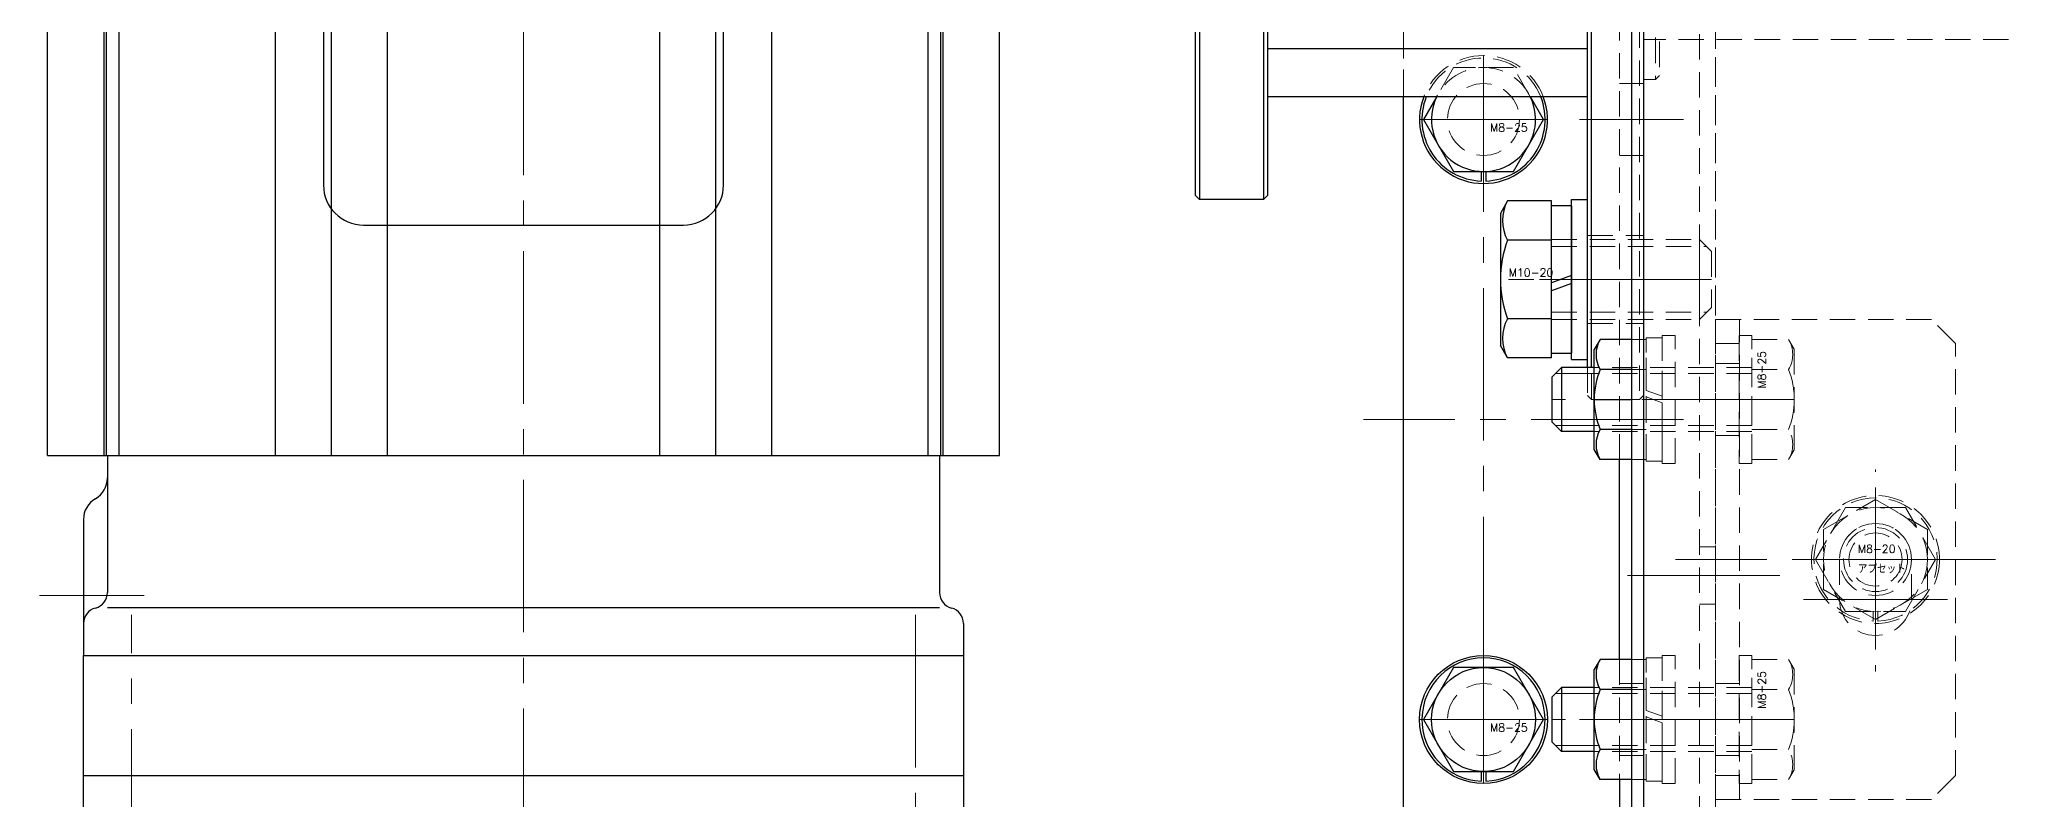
# Model space of a CAD drawing. Header units: millimetres. Extents: x 0 to 10987, y 0 to 7892.
# Drawn here: x 1113.4 to 1360.1, y 5698.8 to 5793.8 of the extents above; entities that cross this region are included whole.
import ezdxf

# ---------------------------------------------------------------- set-up
doc = ezdxf.new("R2010")
doc.units = ezdxf.units.MM
doc.linetypes.add('CENTER2', pattern=[28.575, 19.05, -3.175, 3.175, -3.175])
doc.linetypes.add('HIDDEN2', pattern=[4.7625, 3.175, -1.5875])
for name, color, linetype, lineweight in [('01_外形線', 7, 'Continuous', 25), ('02_細線', 5, 'Continuous', 13), ('03_かくれ線', 6, 'HIDDEN2', 13), ('04_中心線', 1, 'CENTER2', 9)]:
    doc.layers.add(name, color=color, linetype=linetype, lineweight=lineweight)
doc.styles.add('KSS_TXT', font='txt.shx', dxfattribs={"bigfont": 'extfont2.shx'})

msp = doc.modelspace()

# ---------------------------------------------------------------- linework, layer by layer
at = {"layer": '01_外形線'}
for p, q in [((1312.392, 5943.841), (1312.392, 5610.291)), ((1313.892, 5943.841), (1313.892, 5610.291)), ((1257.905, 5774.344), (1257.905, 5913.344)), ((1258.405, 5913.844), (1258.405, 5773.844)), ((1266.405, 5913.844), (1266.405, 5773.844)), ((1266.905, 5913.344), (1266.905, 5774.344)), ((1266.905, 5900.994), (1266.905, 5786.694)), ((1114.392, 5741.838), (1114.392, 5839.838)), ((1121.464, 5741.838), (1121.464, 5839.838)), ((1121.783, 5741.838), (1121.783, 5839.838)), ((1123.362, 5741.838), (1123.362, 5839.838)), ((1142.893, 5741.838), (1142.893, 5839.838)), ((1149.893, 5741.838), (1149.893, 5839.838)), ((1156.893, 5741.838), (1156.893, 5839.838)), ((1190.892, 5839.838), (1190.892, 5741.838)), ((1197.892, 5839.838), (1197.892, 5741.838)), ((1204.892, 5839.838), (1204.892, 5741.838)), ((1224.423, 5834.589), (1224.423, 5741.838)), ((1226.002, 5829.844), (1226.002, 5741.838)), ((1226.321, 5829.844), (1226.321, 5741.838)), ((1148.892, 5825.648), (1148.892, 5775.648)), ((1198.892, 5775.648), (1198.892, 5825.648)), ((1233.392, 5741.838), (1233.392, 5817.267)), ((1306.901, 5752.844), (1306.903, 5809.029)), ((1306.905, 5786.694), (1306.905, 5809.029)), ((1307.401, 5752.844), (1307.403, 5809.029)), ((1266.905, 5792.694), (1306.905, 5792.694)), ((1266.905, 5786.694), (1306.905, 5786.694)), ((1288.038, 5786.695), (1286.387, 5783.835)), ((1301.398, 5783.835), (1299.751, 5786.688)), ((1286.387, 5783.835), (1290.139, 5777.335)), ((1297.645, 5777.335), (1301.398, 5783.835)), ((1290.139, 5777.335), (1297.645, 5777.335)), ((1293.592, 5777.335), (1293.592, 5776.141)), ((1294.192, 5777.335), (1294.192, 5776.141)), ((1258.405, 5773.844), (1257.905, 5774.344)), ((1266.905, 5774.344), (1266.405, 5773.844)), ((1266.405, 5773.844), (1258.405, 5773.844)), ((1296.905, 5773.659), (1296.001, 5772.094)), ((1296.001, 5772.094), (1296.001, 5755.594)), ((1302.401, 5773.659), (1296.905, 5773.659)), ((1302.401, 5754.029), (1302.401, 5773.659)), ((1304.901, 5773.044), (1302.401, 5773.044)), ((1304.901, 5753.844), (1304.901, 5773.844)), ((1304.901, 5773.844), (1306.901, 5773.844)), ((1304.901, 5773.044), (1304.901, 5754.644)), ((1306.901, 5753.844), (1306.901, 5773.844)), ((1153.892, 5770.648), (1193.892, 5770.648)), ((1302.401, 5768.752), (1296.905, 5768.752)), ((1304.901, 5764.344), (1302.401, 5763.434)), ((1304.901, 5763.344), (1302.401, 5762.434)), ((1302.401, 5758.937), (1296.905, 5758.937)), ((1296.905, 5754.029), (1296.001, 5755.594)), ((1302.401, 5754.644), (1304.901, 5754.644)), ((1308.457, 5756.343), (1307.732, 5755.088)), ((1307.732, 5742.588), (1307.732, 5755.088)), ((1312.332, 5756.343), (1308.457, 5756.343)), ((1302.401, 5754.029), (1296.905, 5754.029)), ((1302.732, 5751.938), (1302.432, 5751.638)), ((1303.632, 5752.838), (1302.732, 5751.938)), ((1303.632, 5752.838), (1303.632, 5744.838)), ((1307.732, 5752.838), (1303.632, 5752.838)), ((1304.901, 5753.844), (1306.901, 5753.844)), ((1312.332, 5752.59), (1308.457, 5752.59)), ((1302.432, 5751.638), (1302.432, 5746.038)), ((1307.741, 5748.844), (1312.4, 5748.844)), ((1302.732, 5745.738), (1302.432, 5746.038)), ((1303.632, 5744.838), (1302.732, 5745.738)), ((1307.732, 5744.838), (1303.632, 5744.838)), ((1312.332, 5745.085), (1308.457, 5745.085)), ((1114.392, 5741.838), (1233.392, 5741.838)), ((1121.892, 5741.838), (1121.892, 5724.711)), ((1225.892, 5741.838), (1225.892, 5724.711)), ((1308.457, 5741.332), (1307.732, 5742.588)), ((1312.332, 5741.332), (1308.457, 5741.332)), ((1310.892, 5716.343), (1310.892, 5741.332)), ((1118.892, 5733.838), (1118.892, 5716.838)), ((1121.892, 5722.838), (1225.892, 5722.838)), ((1228.892, 5720.838), (1228.892, 5716.838)), ((1118.892, 5716.838), (1228.892, 5716.838)), ((1118.892, 5694.838), (1118.892, 5716.838)), ((1228.892, 5716.838), (1228.892, 5694.838)), ((1290.139, 5715.335), (1286.387, 5708.835)), ((1297.645, 5715.335), (1290.139, 5715.335)), ((1301.398, 5708.835), (1297.645, 5715.335)), ((1308.457, 5716.343), (1307.732, 5715.088)), ((1307.732, 5702.588), (1307.732, 5715.088)), ((1312.332, 5716.343), (1308.457, 5716.343)), ((1303.632, 5712.838), (1302.732, 5711.938)), ((1303.632, 5712.838), (1303.632, 5704.838)), ((1307.732, 5712.838), (1303.632, 5712.838)), ((1312.332, 5712.59), (1308.457, 5712.59)), ((1302.732, 5711.938), (1302.432, 5711.638)), ((1302.432, 5711.638), (1302.432, 5706.038)), ((1286.387, 5708.835), (1290.139, 5702.335)), ((1297.645, 5702.335), (1301.398, 5708.835)), ((1302.732, 5705.738), (1302.432, 5706.038)), ((1303.632, 5704.838), (1302.732, 5705.738)), ((1307.732, 5704.838), (1303.632, 5704.838)), ((1312.332, 5705.085), (1308.457, 5705.085)), ((1308.457, 5701.332), (1307.732, 5702.588)), ((1118.892, 5701.838), (1173.892, 5701.838)), ((1173.892, 5701.838), (1228.892, 5701.838)), ((1290.139, 5702.335), (1297.645, 5702.335)), ((1293.592, 5702.335), (1293.592, 5701.141)), ((1294.192, 5702.335), (1294.192, 5701.141)), ((1312.332, 5701.332), (1308.457, 5701.332)), ((1310.892, 5701.332), (1310.892, 5696.835))]:
    msp.add_line(p, q, dxfattribs=at)
msp.add_lwpolyline([(1303.979, 5693.835), (1286.892, 5693.835), (1283.892, 5696.835), (1283.892, 5786.688)], dxfattribs=at)
for radius in [8, 6.5]:
    msp.add_circle((1293.892, 5708.835), radius, dxfattribs=at)
for centre, radius, start, end in [((1293.892, 5783.835), 8, 159.10985, 20.89015), ((1293.892, 5783.835), 7.7, 158.2554, 267.76713), ((1293.892, 5783.835), 6.5, 153.96855, 25.962), ((1293.892, 5783.835), 7.7, 272.23287, 21.7446), ((1153.892, 5775.648), 5, 180, 270), ((1193.892, 5775.648), 5, 270, 0), ((1301.155, 5771.206), 4.907, 150.00001, 209.99999), ((1309.78, 5763.844), 13.779, 159.136, 200.864), ((1301.155, 5756.483), 4.907, 150.00001, 209.99999), ((1311.707, 5754.467), 3.753, 150.00001, 209.99999), ((1317.809, 5748.838), 10.077, 158.13461, 201.86539), ((1311.707, 5743.208), 3.753, 150.00001, 209.99999), ((1118.892, 5739.034), 3, 300.00026, 0), ((1121.892, 5733.838), 3, 120.00026, 180), ((1119.892, 5724.711), 2, 284.47729, 0), ((1227.892, 5724.711), 2, 180, 255.52271), ((1120.892, 5720.838), 2, 104.47729, 180), ((1226.892, 5720.838), 2, 0, 75.52271), ((1293.892, 5708.835), 7.7, 272.23287, 267.76713), ((1311.707, 5714.467), 3.753, 150.00001, 209.99999), ((1317.809, 5708.838), 10.077, 158.13461, 201.86539), ((1311.707, 5703.208), 3.753, 150.00001, 209.99999)]:
    msp.add_arc(centre, radius, start, end, dxfattribs=at)
at = {"layer": '02_細線'}
for p, q in [((1307.732, 5752.088), (1302.882, 5752.088)), ((1307.732, 5745.588), (1302.882, 5745.588)), ((1307.732, 5712.088), (1302.882, 5712.088)), ((1307.732, 5705.588), (1302.882, 5705.588))]:
    msp.add_line(p, q, dxfattribs=at)
at = {"layer": '03_かくれ線'}
for p, q in [((1320.892, 6008.835), (1320.892, 5640.835)), ((1322.892, 5640.835), (1322.892, 6008.835)), ((1313.409, 5938.844), (1313.4, 5748.844)), ((1313.909, 5938.344), (1313.9, 5749.344)), ((1315.407, 5898.844), (1315.402, 5788.844)), ((1315.907, 5898.344), (1315.902, 5789.344)), ((1310.892, 5741.332), (1310.892, 5798.835)), ((1313.892, 5693.835), (1313.892, 5798.835)), ((1283.892, 5786.688), (1283.892, 5795.835)), ((1592.892, 5793.838), (1313.892, 5793.838)), ((1313.892, 5793.838), (1313.892, 5663.838)), ((1293.892, 5791.335), (1293.892, 5776.335)), ((1290.139, 5790.335), (1288.036, 5786.656)), ((1297.645, 5790.335), (1290.139, 5790.335)), ((1299.733, 5786.688), (1297.645, 5790.335)), ((1315.402, 5788.844), (1313.902, 5788.844)), ((1315.902, 5789.344), (1315.402, 5788.844)), ((1313.892, 5788.335), (1310.892, 5788.335)), ((1313.892, 5779.335), (1310.892, 5779.335)), ((1306.901, 5769.344), (1313.901, 5769.344)), ((1302.401, 5768.844), (1320.901, 5768.844)), ((1302.401, 5767.944), (1321.801, 5767.944)), ((1320.901, 5768.844), (1322.401, 5767.344)), ((1320.901, 5768.844), (1320.901, 5758.844)), ((1322.401, 5767.344), (1322.401, 5760.344)), ((1302.401, 5759.744), (1321.801, 5759.744)), ((1320.901, 5758.844), (1322.401, 5760.344)), ((1302.401, 5758.844), (1320.901, 5758.844)), ((1306.901, 5758.344), (1313.901, 5758.344)), ((1316.232, 5756.838), (1316.232, 5740.838)), ((1316.232, 5756.838), (1317.832, 5756.838)), ((1317.832, 5740.838), (1317.832, 5756.838)), ((1349.892, 5758.838), (1322.892, 5758.838)), ((1322.892, 5698.838), (1322.892, 5758.838)), ((1325.832, 5756.838), (1325.832, 5740.838)), ((1325.832, 5756.838), (1327.432, 5756.838)), ((1325.892, 5698.838), (1325.892, 5758.838)), ((1327.432, 5740.838), (1327.432, 5756.838)), ((1352.892, 5755.838), (1349.892, 5758.838)), ((1314.232, 5756.343), (1312.332, 5756.343)), ((1314.232, 5749.966), (1314.232, 5756.538)), ((1314.232, 5756.538), (1316.232, 5756.538)), ((1314.232, 5741.332), (1314.232, 5756.343)), ((1316.232, 5749.238), (1316.232, 5756.538)), ((1325.892, 5755.838), (1322.892, 5755.838)), ((1327.432, 5741.332), (1327.432, 5756.343)), ((1327.432, 5756.343), (1332.036, 5756.343)), ((1332.036, 5756.343), (1332.732, 5755.138)), ((1332.732, 5755.138), (1332.732, 5742.538)), ((1352.892, 5701.838), (1352.892, 5755.838)), ((1327.432, 5752.838), (1307.732, 5752.838)), ((1327.432, 5752.088), (1307.732, 5752.088)), ((1314.232, 5752.59), (1312.332, 5752.59)), ((1325.892, 5753.338), (1322.892, 5753.338)), ((1327.432, 5752.59), (1332.036, 5752.59)), ((1313.4, 5748.844), (1313.9, 5749.344)), ((1316.232, 5749.238), (1314.232, 5749.966)), ((1307.4, 5748.844), (1307.741, 5748.844)), ((1313.4, 5748.844), (1312.4, 5748.844)), ((1314.232, 5741.138), (1314.232, 5749.166)), ((1316.232, 5748.438), (1314.232, 5749.166)), ((1316.232, 5741.138), (1316.232, 5748.438)), ((1327.432, 5745.588), (1307.732, 5745.588)), ((1327.432, 5744.838), (1307.732, 5744.838)), ((1314.232, 5745.085), (1312.332, 5745.085)), ((1325.892, 5744.338), (1322.892, 5744.338)), ((1327.432, 5745.085), (1332.036, 5745.085)), ((1332.036, 5741.332), (1332.732, 5742.538)), ((1314.232, 5741.332), (1312.332, 5741.332)), ((1316.232, 5741.138), (1314.232, 5741.138)), ((1316.232, 5740.838), (1317.832, 5740.838)), ((1325.832, 5740.838), (1327.432, 5740.838)), ((1327.432, 5741.332), (1332.036, 5741.332)), ((1339.139, 5735.338), (1335.387, 5728.838)), ((1336.392, 5732.59), (1342.892, 5736.343)), ((1346.645, 5735.338), (1339.139, 5735.338)), ((1342.892, 5736.343), (1349.392, 5732.59)), ((1342.892, 5736.338), (1342.892, 5721.338)), ((1342.892, 5723.238), (1342.892, 5734.438)), ((1350.398, 5728.838), (1346.645, 5735.338)), ((1336.392, 5725.085), (1336.392, 5732.59)), ((1349.392, 5732.59), (1349.392, 5725.085)), ((1320.892, 5730.435), (1322.892, 5730.435)), ((1335.387, 5728.838), (1339.139, 5722.338)), ((1350.392, 5728.838), (1335.392, 5728.838)), ((1346.645, 5722.338), (1350.398, 5728.838)), ((1342.892, 5721.332), (1336.392, 5725.085)), ((1349.392, 5725.085), (1342.892, 5721.332)), ((1320.892, 5723.235), (1322.892, 5723.235)), ((1339.139, 5722.338), (1346.645, 5722.338)), ((1342.592, 5722.338), (1342.592, 5721.143)), ((1343.192, 5722.338), (1343.192, 5721.143)), ((1293.892, 5716.335), (1293.892, 5701.335)), ((1314.232, 5716.343), (1312.332, 5716.343)), ((1314.232, 5709.966), (1314.232, 5716.538)), ((1314.232, 5716.538), (1316.232, 5716.538)), ((1314.232, 5701.332), (1314.232, 5716.343)), ((1316.232, 5716.838), (1316.232, 5700.838)), ((1316.232, 5716.838), (1317.832, 5716.838)), ((1316.232, 5709.238), (1316.232, 5716.538)), ((1317.832, 5700.838), (1317.832, 5716.838)), ((1325.832, 5716.838), (1325.832, 5700.838)), ((1325.832, 5716.838), (1327.432, 5716.838)), ((1327.432, 5700.838), (1327.432, 5716.838)), ((1327.432, 5701.332), (1327.432, 5716.343)), ((1327.432, 5716.343), (1332.036, 5716.343)), ((1332.036, 5716.343), (1332.732, 5715.138)), ((1332.732, 5715.138), (1332.732, 5702.538)), ((1327.432, 5712.838), (1307.732, 5712.838)), ((1313.892, 5713.335), (1310.892, 5713.335)), ((1314.232, 5712.59), (1312.332, 5712.59)), ((1325.892, 5713.338), (1322.892, 5713.338)), ((1327.432, 5712.59), (1332.036, 5712.59)), ((1327.432, 5712.088), (1307.732, 5712.088)), ((1316.232, 5709.238), (1314.232, 5709.966)), ((1314.232, 5701.138), (1314.232, 5709.166)), ((1316.232, 5708.438), (1314.232, 5709.166)), ((1316.232, 5701.138), (1316.232, 5708.438)), ((1327.432, 5705.588), (1307.732, 5705.588)), ((1327.432, 5704.838), (1307.732, 5704.838)), ((1314.232, 5705.085), (1312.332, 5705.085)), ((1327.432, 5705.085), (1332.036, 5705.085)), ((1313.892, 5704.335), (1310.892, 5704.335)), ((1325.892, 5704.338), (1322.892, 5704.338)), ((1332.036, 5701.332), (1332.732, 5702.538)), ((1314.232, 5701.332), (1312.332, 5701.332)), ((1316.232, 5701.138), (1314.232, 5701.138)), ((1316.232, 5700.838), (1317.832, 5700.838)), ((1325.892, 5701.838), (1322.892, 5701.838)), ((1325.832, 5700.838), (1327.432, 5700.838)), ((1327.432, 5701.332), (1332.036, 5701.332)), ((1352.892, 5701.838), (1349.892, 5698.838)), ((1349.892, 5698.838), (1322.892, 5698.838))]:
    msp.add_line(p, q, dxfattribs=at)
for points in [[(1283.893, 5975.836), (1283.891, 5696.836)], [(1313.893, 5800.837), (1313.893, 5668.838), (1322.893, 5668.838), (1322.893, 5800.837)], [(1306.901, 5752.844), (1306.9, 5749.344), (1307.4, 5748.844), (1307.401, 5752.844)], [(1310.892, 5716.343), (1310.892, 5701.332)]]:
    msp.add_lwpolyline(points, dxfattribs=at)
msp.add_lwpolyline([(1347.392, 5728.838, 1), (1338.392, 5728.838), (1338.392, 5723.838, 1), (1347.392, 5723.838)], format="xyb", close=True, dxfattribs=at)
for centre, radius in [((1293.892, 5783.835), 4.5), ((1293.892, 5783.835), 4.5), ((1342.892, 5728.838), 8), ((1342.892, 5728.838), 6.5), ((1342.892, 5728.838), 6.5), ((1342.892, 5728.838), 4.5), ((1342.892, 5728.838), 4), ((1342.892, 5728.838), 3.324), ((1293.892, 5708.835), 4.5), ((1293.892, 5708.835), 4.5)]:
    msp.add_circle(centre, radius, dxfattribs=at)
for centre, radius, start, end in [((1293.892, 5783.835), 8, 20.89015, 159.10985), ((1293.892, 5783.835), 7.7, 21.7446, 158.2554), ((1293.892, 5783.835), 6.5, 26.03145, 154.27894), ((1328.786, 5754.467), 3.753, 330.00001, 29.99999), ((1322.267, 5748.838), 10.465, 338.98558, 21.01442), ((1328.786, 5743.208), 3.753, 330.00001, 29.99999), ((1342.892, 5728.838), 7.7, 272.23287, 267.76713), ((1328.786, 5714.467), 3.753, 330.00001, 29.99999), ((1322.267, 5708.838), 10.465, 338.98558, 21.01442), ((1328.786, 5703.208), 3.753, 330.00001, 29.99999)]:
    msp.add_arc(centre, radius, start, end, dxfattribs=at)
at = {"layer": '04_中心線'}
for p, q in [((1173.892, 5376.838), (1173.892, 5865.838)), ((1293.892, 5791.835), (1293.892, 5775.835)), ((1293.892, 5791.335), (1293.892, 5701.335)), ((1293.892, 5791.335), (1293.892, 5701.335)), ((1293.892, 5778.235), (1293.892, 5789.435)), ((1301.892, 5783.835), (1285.892, 5783.835)), ((1286.392, 5783.835), (1301.392, 5783.835)), ((1301.392, 5783.835), (1286.392, 5783.835)), ((1318.892, 5783.835), (1305.892, 5783.835)), ((1322.401, 5763.844), (1296.001, 5763.844)), ((1300.901, 5763.845), (1319.901, 5763.844)), ((1332.732, 5748.838), (1302.432, 5748.838)), ((1330.892, 5748.838), (1317.892, 5748.838)), ((1318.892, 5746.335), (1278.892, 5746.335)), ((1342.892, 5717.579), (1342.892, 5740.096)), ((1342.892, 5737.838), (1342.892, 5714.838)), ((1342.892, 5736.838), (1342.892, 5720.838)), ((1357.892, 5728.838), (1317.892, 5728.838)), ((1351.892, 5728.838), (1333.892, 5728.838)), ((1350.892, 5728.838), (1334.892, 5728.838)), ((1311.892, 5726.835), (1331.892, 5726.835)), ((1113.394, 5724.338), (1126.491, 5724.338)), ((1351.892, 5723.838), (1333.892, 5723.838)), ((1124.892, 5688.568), (1124.892, 5721.906)), ((1222.892, 5721.906), (1222.892, 5688.568)), ((1293.892, 5716.835), (1293.892, 5700.835)), ((1293.892, 5703.235), (1293.892, 5714.435)), ((1301.892, 5708.835), (1285.892, 5708.835)), ((1286.392, 5708.835), (1301.392, 5708.835)), ((1301.392, 5708.835), (1286.392, 5708.835)), ((1332.732, 5708.838), (1302.432, 5708.838)), ((1318.892, 5708.835), (1305.892, 5708.835)), ((1330.892, 5708.838), (1317.892, 5708.838))]:
    msp.add_line(p, q, dxfattribs=at)

# ---------------------------------------------------------------- texts
at = {"layer": '03_かくれ線', "style": 'KSS_TXT'}
for s, p in [('M8-25', (1294.703, 5782.326)), ('M10-20', (1297.043, 5764.204)), ('M8-20', (1340.681, 5729.663)), ('アプセット', (1340.681, 5727.125)), ('M8-25', (1294.703, 5707.326))]:
    msp.add_text(s, height=1, dxfattribs=at).set_placement(p)
for p in [(1329.173, 5750.188), (1329.173, 5710.188)]:
    msp.add_text('M8-25', height=1, rotation=90, dxfattribs=at).set_placement(p)

doc.saveas('drawing.dxf')
